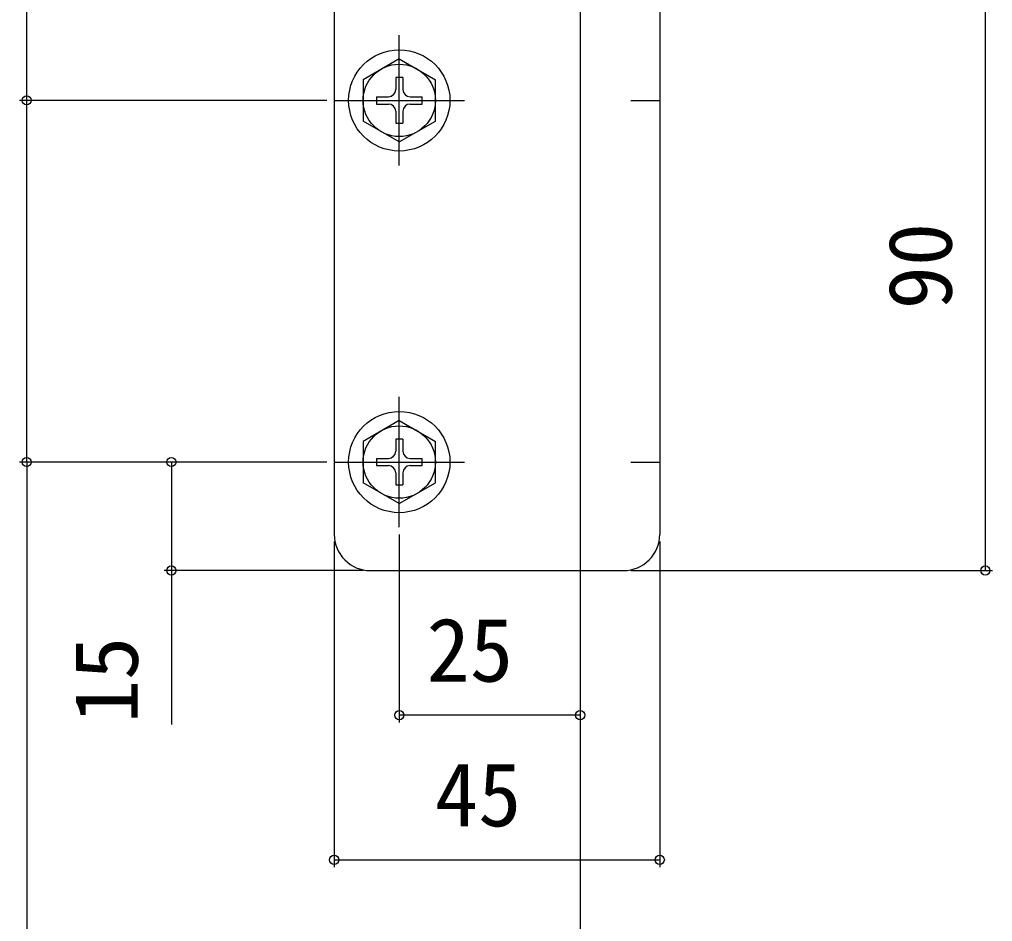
# Model space of a CAD drawing. Units: millimetres, scale not verified. Extents: x -525 to 525, y -783 to 779.
# Drawn here: x -365.5 to -231, y 398.7 to 523.4 of the extents above; entities that cross this region are included whole.
import ezdxf
from ezdxf.enums import TextEntityAlignment as Align

# ---------------------------------------------------------------- set-up
doc = ezdxf.new("R2010")
doc.units = ezdxf.units.MM
doc.header["$LTSCALE"] = 4
for name, color, linetype in [('0-3_YKK_12', 2, 'Continuous'), ('0-4_YKK_13', 4, 'Continuous'), ('0-5_YKK_D', 6, 'Continuous')]:
    doc.layers.add(name, color=color, linetype=linetype)
doc.styles.add('ＭＳ ゴシック', font='')
doc.styles.get('ＭＳ ゴシック').set_extended_font_data('MS Gothic')

msp = doc.modelspace()

# ---------------------------------------------------------------- linework, layer by layer
at = {"layer": '0-3_YKK_12'}
msp.add_line((-288, 619.203), (-288, 115.203), dxfattribs=at)
at = {"layer": '0-4_YKK_13'}
for p, q in [((-322, 537.203), (-322, 452.203)), ((-277, 537.203), (-277, 452.203)), ((-313, 503.203), (-313, 521.203)), ((-313, 517.953), (-318, 515.066)), ((-313, 517.953), (-308, 515.066)), ((-313.5, 515.353), (-313.5, 513.703)), ((-312.5, 515.353), (-313.5, 515.353)), ((-312.5, 515.353), (-312.5, 513.703)), ((-318, 515.066), (-318, 509.34)), ((-308, 509.34), (-308, 515.066)), ((-316.15, 512.703), (-314.5, 512.703)), ((-316.15, 512.703), (-316.15, 511.703)), ((-311.5, 512.703), (-309.85, 512.703)), ((-309.85, 511.703), (-309.85, 512.703)), ((-322, 512.203), (-304, 512.203)), ((-322, 512.203), (-318, 512.203)), ((-316.15, 511.703), (-314.5, 511.703)), ((-311.5, 511.703), (-309.85, 511.703)), ((-281, 512.203), (-277, 512.203)), ((-313.5, 510.703), (-313.5, 509.053)), ((-312.5, 510.703), (-312.5, 509.053)), ((-313, 506.453), (-318, 509.34)), ((-313.5, 509.053), (-312.5, 509.053)), ((-313, 506.453), (-308, 509.34)), ((-313, 453.203), (-313, 471.203)), ((-313, 467.953), (-318, 465.066)), ((-313, 467.953), (-308, 465.066)), ((-318, 465.066), (-318, 459.34)), ((-313.5, 465.353), (-313.5, 463.703)), ((-312.5, 465.353), (-313.5, 465.353)), ((-312.5, 465.353), (-312.5, 463.703)), ((-308, 459.34), (-308, 465.066)), ((-316.15, 462.703), (-314.5, 462.703)), ((-316.15, 462.703), (-316.15, 461.703)), ((-311.5, 462.703), (-309.85, 462.703)), ((-309.85, 461.703), (-309.85, 462.703)), ((-322, 462.203), (-304, 462.203)), ((-322, 462.203), (-318, 462.203)), ((-316.15, 461.703), (-314.5, 461.703)), ((-311.5, 461.703), (-309.85, 461.703)), ((-281, 462.203), (-277, 462.203)), ((-313.5, 460.703), (-313.5, 459.053)), ((-312.5, 460.703), (-312.5, 459.053)), ((-313, 456.453), (-318, 459.34)), ((-313.5, 459.053), (-312.5, 459.053)), ((-313, 456.453), (-308, 459.34)), ((-288, 451.203), (-288, 447.203)), ((-317, 447.203), (-282, 447.203))]:
    msp.add_line(p, q, dxfattribs=at)
for centre, radius in [((-313, 512.203), 7), ((-313, 512.203), 5), ((-313, 462.203), 7), ((-313, 462.203), 5)]:
    msp.add_circle(centre, radius, dxfattribs=at)
for centre, radius, start, end in [((-314.5, 513.703), 1, 270, 0), ((-311.5, 513.703), 1, 180, 270), ((-314.5, 510.703), 1, 0, 90), ((-311.5, 510.703), 1, 90, 180), ((-314.5, 463.703), 1, 270, 0), ((-311.5, 463.703), 1, 180, 270), ((-314.5, 460.703), 1, 0, 90), ((-311.5, 460.703), 1, 90, 180), ((-317, 452.203), 5, 180, 270), ((-282, 452.203), 5, 270, 0)]:
    msp.add_arc(centre, radius, start, end, dxfattribs=at)
at = {"layer": '0-5_YKK_D'}
for p, q in [((-232, 537.203), (-232, 447.203)), ((-364.5, 512.203), (-364.5, 532.203)), ((-323, 512.203), (-365.5, 512.203)), ((-323, 512.203), (-365.5, 512.203)), ((-364.5, 462.203), (-364.5, 512.203)), ((-323, 462.203), (-365.5, 462.203)), ((-323, 462.203), (-365.5, 462.203)), ((-364.5, 462.203), (-364.5, 277.203)), ((-323, 462.203), (-345.5, 462.203)), ((-313, 452.203), (-313, 426.203)), ((-322, 451.203), (-322, 406.203)), ((-277, 451.203), (-277, 406.203)), ((-318, 447.203), (-345.5, 447.203)), ((-281, 447.203), (-231, 447.203)), ((-288, 437.203), (-288, 426.203)), ((-288, 427.203), (-313, 427.203)), ((-322, 407.203), (-277, 407.203))]:
    msp.add_line(p, q, dxfattribs=at)
msp.add_lwpolyline([(-344.5, 462.203), (-344.5, 447.203), (-344.5, 425.926)], dxfattribs=at)
for centre in [(-364.5, 512.203), (-364.5, 512.203), (-364.5, 462.203), (-364.5, 462.203), (-344.5, 462.203), (-344.5, 447.203), (-232, 447.203), (-313, 427.203), (-288, 427.203), (-322, 407.203), (-277, 407.203)]:
    msp.add_circle(centre, 0.637, dxfattribs=at)

# ---------------------------------------------------------------- texts
at = {"layer": '0-5_YKK_D', "style": 'ＭＳ ゴシック'}
for s, p in [('90', (-234, 483.305)), ('15', (-346.5, 426.085))]:
    msp.add_text(s, height=8.798, rotation=90, dxfattribs=at).set_placement(p, align=Align.BOTTOM_LEFT)
for s, p in [('25', (-309.227, 429.203)), ('45', (-308.091, 409.203))]:
    msp.add_text(s, height=8.798, dxfattribs=at).set_placement(p, align=Align.BOTTOM_LEFT)

doc.saveas('drawing.dxf')
